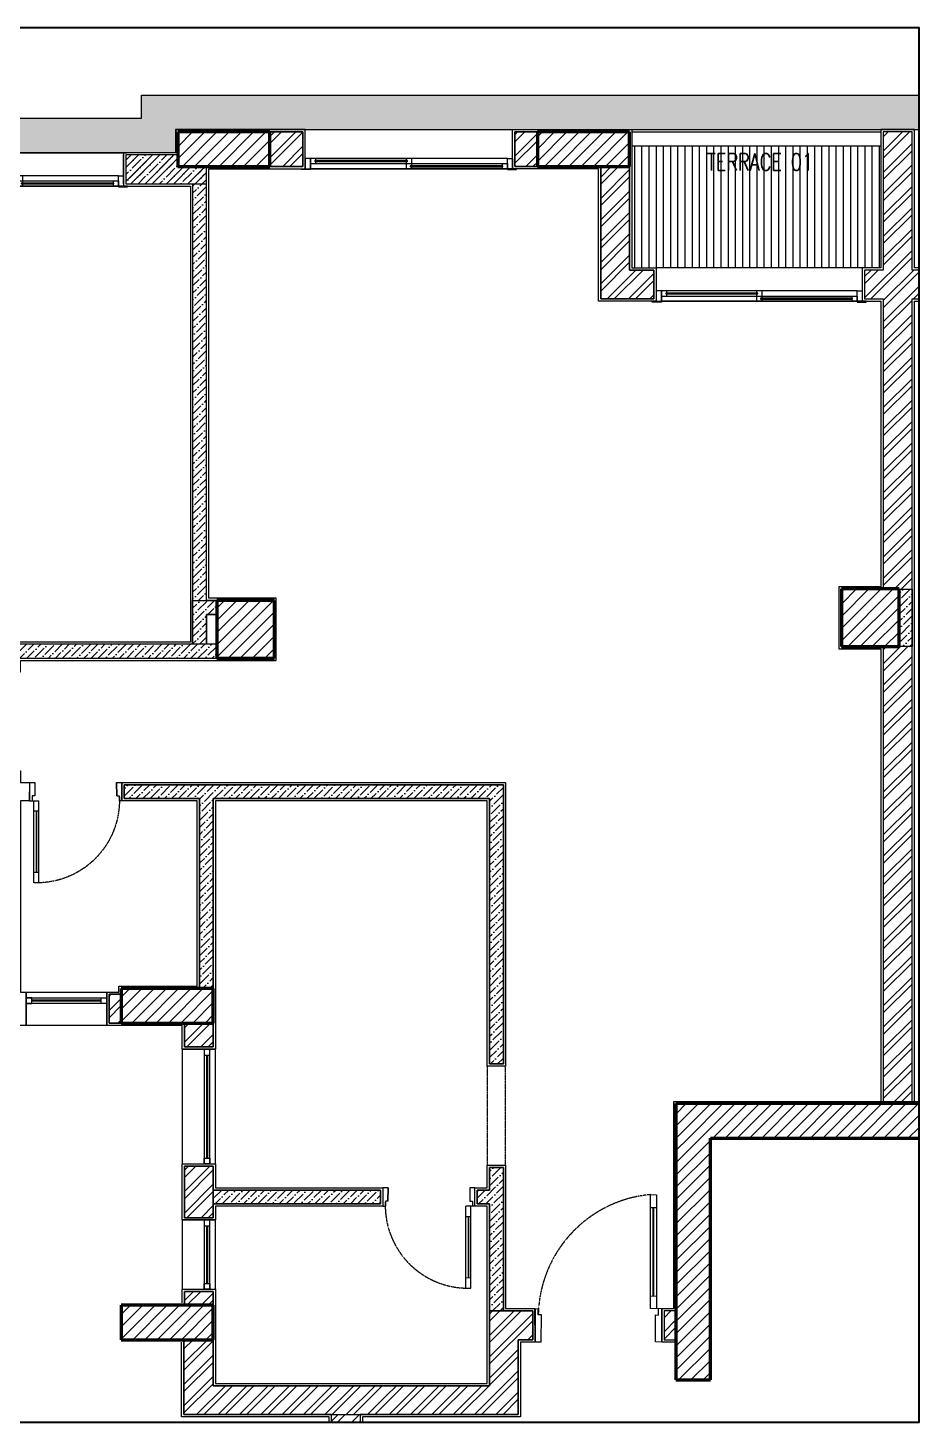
# Model space of a CAD drawing. Header units: metres. Extents: x 0 to 104350, y 982 to 43174.
# Drawn here: x 11991 to 19731, y 31065 to 43174 of the extents above; entities that cross this region are included whole.
import ezdxf
from ezdxf.xclip import XClip

# ---------------------------------------------------------------- set-up
doc = ezdxf.new("R2010")
doc.units = ezdxf.units.M
doc.header["$XCLIPFRAME"] = 2
doc.linetypes.add('DASHED2', pattern=[0.375, 0.25, -0.125])
doc.layers.get('0').update_dxf_attribs({"lineweight": 30})
for name, color, linetype, lineweight in [('A-ANNO-HATCH', 9, 'Continuous', 9), ('A-CLNG-GRID', 2, 'Continuous', 5), ('A-DOOR', 1, 'Continuous', 5), ('A-DOOR-FRAM', 1, 'Continuous', 0), ('A-ELEV-BACK', 1, 'Continuous', 0), ('A-FLOR-OVHD', 1, 'DASHED2', 0), ('A-ROOM-NMBR', 1, 'Continuous', 0), ('A-WALL', 3, 'Continuous', 18), ('A-WINDOW', 10, 'Continuous', 5), ('G-ANNO-HATCH', 8, 'Continuous', 0), ('HATCH', 8, 'Continuous', 0), ('S-COLS', 52, 'Continuous', 9)]:
    doc.layers.add(name, color=color, linetype=linetype, lineweight=lineweight)
doc.styles.add('$2$08-M-BLDG-1_50', font='romans.shx', dxfattribs={"width": 0.75, "height": 150})
pattern_1 = [(45, (-188201.82, 51839.08), (-92.807765, 92.807765), []), (45, (-188139.95, 51839.08), (-92.807765, 92.807765), [])]
pattern_2 = [(45, (-188201.82, 51839.084), (23.201941, 85.073785), [109.375, -21.875, 0, -21.875])]
pattern_3 = [(45, (116748.97, -54336.016), (-53.033, 53.033), [])]

# ---------------------------------------------------------------- blocks, each defined once
blk = doc.blocks.new('*U119')
for p, q in [((-5314, 135751), (-5249, 135754)), ((-5251, 134853), (-5299, 135751)), ((-5201, 134855), (-5249, 135754)), ((-5244, 135654), (-5294, 135652)), ((-5271, 135653), (-5234, 134955)), ((-5266, 135653), (-5229, 134955)), ((-5207, 134957), (-5257, 134954)), ((-5201, 134855), (-5251, 134853))]:
    blk.add_line(p, q)
at = {"linetype": 'DASHED2'}
blk.add_arc((-5342, 135819), 974, 278.2926, 1.8703, dxfattribs=at)
at = {"layer": 'A-DOOR-FRAM'}
for p, q in [((-5353, 136013), (-5303, 136015)), ((-5339, 135749), (-5353, 136013)), ((-4404, 136063), (-4355, 136066)), ((-4355, 136066), (-4340, 135803)), ((-5339, 135749), (-5314, 135751)), ((-4340, 135803), (-4365, 135801))]:
    blk.add_line(p, q, dxfattribs=at)
for points in [[(-5303, 136015), (-5292, 135802), (-5317, 135801), (-5314, 135751)], [(-4404, 136063), (-4393, 135850), (-4368, 135851), (-4365, 135801)]]:
    blk.add_lwpolyline(points, dxfattribs=at)
blk = doc.blocks.new('*U138')
for p, q in [((-0.235, 0.09), (1.473, 0.09)), ((-0.235, 0.045), (-0.235, 0.09)), ((1.473, 0.045), (-0.235, 0.045)), ((1.473, 0.045), (-0.235, 0.045)), ((-0.235, 0.045), (-0.235, 0)), ((-0.235, 0), (1.473, 0)), ((-0.19, 0.045), (-0.19, 0.026)), ((-0.19, 0.018), (-0.19, 0)), ((0.597, 0.09), (0.597, 0.026)), ((0.597, 0.018), (0.597, 0)), ((0.642, 0.09), (0.642, 0.071)), ((0.642, 0.063), (0.642, 0)), ((1.428, 0.09), (1.428, 0.071)), ((1.428, 0.063), (1.428, 0.045)), ((1.473, 0.09), (1.473, 0.045)), ((1.473, 0), (1.473, 0.045))]:
    blk.add_line(p, q)
for points in [[(-0.315, 0), (-0.235, 0), (-0.235, -0.007), (-0.315, -0.007)], [(-0.235, 0.09), (-0.28, 0.09), (-0.28, 0), (-0.235, 0)], [(-0.235, 0.09), (1.473, 0.09), (1.473, 0), (-0.235, 0)], [(-0.196, 0.026), (0.609, 0.026), (0.609, 0.018), (-0.196, 0.018)], [(0.63, 0.071), (1.434, 0.071), (1.434, 0.063), (0.63, 0.063)], [(1.473, 0.09), (1.518, 0.09), (1.518, 0), (1.473, 0)], [(1.553, 0), (1.473, 0), (1.473, -0.007), (1.553, -0.007)]]:
    blk.add_lwpolyline(points, close=True)
blk = doc.blocks.new('*U139')
for p, q in [((-5317, 135773), (-5382, 135770)), ((-5339, 134971), (-5382, 135770)), ((-5289, 134974), (-5332, 135773)), ((-5377, 135670), (-5327, 135673)), ((-5354, 135671), (-5322, 135073)), ((-5349, 135671), (-5317, 135074)), ((-5345, 135072), (-5295, 135075)), ((-5339, 134971), (-5289, 134974))]:
    blk.add_line(p, q)
at = {"linetype": 'DASHED2'}
blk.add_arc((-5362, 135777), 807, 179.9493, 271.6029, dxfattribs=at)
at = {"layer": 'A-DOOR-FRAM'}
for p, q in [((-5302, 135954), (-5352, 135952)), ((-5292, 135775), (-5302, 135954)), ((-5292, 135775), (-5317, 135773))]:
    blk.add_line(p, q, dxfattribs=at)
for points in [[(-6144, 135779), (-6150, 135909), (-6200, 135906), (-6191, 135727), (-6166, 135728)], [(-6150, 135909), (-6144, 135779), (-6168, 135778), (-6166, 135728)], [(-5352, 135952), (-5345, 135822), (-5320, 135823), (-5317, 135773)]]:
    blk.add_lwpolyline(points, dxfattribs=at)
blk = doc.blocks.new('*U120')
for p, q in [((-5317, 135773), (-5382, 135770)), ((-5339, 134971), (-5382, 135770)), ((-5289, 134974), (-5332, 135773)), ((-5377, 135670), (-5327, 135673)), ((-5354, 135671), (-5322, 135073)), ((-5349, 135671), (-5317, 135074)), ((-5345, 135072), (-5295, 135075)), ((-5339, 134971), (-5289, 134974))]:
    blk.add_line(p, q)
at = {"linetype": 'DASHED2'}
blk.add_arc((-5362, 135777), 807, 179.9493, 271.6029, dxfattribs=at)
at = {"layer": 'A-DOOR-FRAM'}
for p, q in [((-5302, 135954), (-5352, 135952)), ((-5292, 135775), (-5302, 135954)), ((-5292, 135775), (-5317, 135773))]:
    blk.add_line(p, q, dxfattribs=at)
for points in [[(-6144, 135779), (-6150, 135909), (-6200, 135906), (-6191, 135727), (-6166, 135728)], [(-6150, 135909), (-6144, 135779), (-6168, 135778), (-6166, 135728)], [(-5352, 135952), (-5345, 135822), (-5320, 135823), (-5317, 135773)]]:
    blk.add_lwpolyline(points, dxfattribs=at)
blk = doc.blocks.new('*U125')
for p, q in [((-2.079, -0.07), (-1.479, -0.07)), ((-2.079, -0.08), (-1.479, -0.08))]:
    blk.add_line(p, q)
for points in [[(-2.129, 0.14), (-1.429, 0.14), (-1.429, -0.15), (-2.129, -0.15)], [(-2.129, -0.1), (-2.129, -0.05), (-1.429, -0.05), (-1.429, -0.1)], [(-2.129, -0.05), (-2.079, -0.05), (-2.079, -0.1), (-2.129, -0.1)], [(-1.429, -0.05), (-1.479, -0.05), (-1.479, -0.1), (-1.429, -0.1)]]:
    blk.add_lwpolyline(points, close=True)
blk = doc.blocks.new('*U136')
for p, q in [((-1.887, -0.07), (-1.387, -0.07)), ((-1.887, -0.08), (-1.387, -0.08))]:
    blk.add_line(p, q)
for points in [[(-1.937, 0.14), (-1.337, 0.14), (-1.337, -0.15), (-1.937, -0.15)], [(-1.937, -0.1), (-1.937, -0.05), (-1.337, -0.05), (-1.337, -0.1)], [(-1.937, -0.05), (-1.887, -0.05), (-1.887, -0.1), (-1.937, -0.1)], [(-1.337, -0.05), (-1.387, -0.05), (-1.387, -0.1), (-1.337, -0.1)]]:
    blk.add_lwpolyline(points, close=True)
blk = doc.blocks.new('*U140')
for p, q in [((-0.235, 0.09), (1.464, 0.09)), ((-0.235, 0.045), (-0.235, 0.09)), ((1.464, 0.045), (-0.235, 0.045)), ((1.464, 0.045), (-0.235, 0.045)), ((-0.235, 0.045), (-0.235, 0)), ((-0.235, 0), (1.464, 0)), ((-0.19, 0.045), (-0.19, 0.026)), ((-0.19, 0.018), (-0.19, 0)), ((0.593, 0.09), (0.593, 0.026)), ((0.593, 0.018), (0.593, 0)), ((0.638, 0.09), (0.638, 0.071)), ((0.638, 0.063), (0.638, 0)), ((1.419, 0.09), (1.419, 0.071)), ((1.419, 0.063), (1.419, 0.045)), ((1.464, 0.09), (1.464, 0.045)), ((1.464, 0), (1.464, 0.045))]:
    blk.add_line(p, q)
for points in [[(-0.315, 0), (-0.235, 0), (-0.235, -0.007), (-0.315, -0.007)], [(-0.235, 0.09), (-0.28, 0.09), (-0.28, 0), (-0.235, 0)], [(-0.235, 0.09), (1.464, 0.09), (1.464, 0), (-0.235, 0)], [(-0.196, 0.026), (0.605, 0.026), (0.605, 0.018), (-0.196, 0.018)], [(0.626, 0.071), (1.425, 0.071), (1.425, 0.063), (0.626, 0.063)], [(1.464, 0.09), (1.509, 0.09), (1.509, 0), (1.464, 0)], [(1.544, 0), (1.464, 0), (1.464, -0.007), (1.544, -0.007)]]:
    blk.add_lwpolyline(points, close=True)
blk = doc.blocks.new('*U124')
for p, q in [((-0.235, 0.09), (1.475, 0.09)), ((-0.235, 0.045), (-0.235, 0.09)), ((1.475, 0.045), (-0.235, 0.045)), ((1.475, 0.045), (-0.235, 0.045)), ((-0.235, 0.045), (-0.235, 0)), ((-0.235, 0), (1.475, 0)), ((-0.19, 0.045), (-0.19, 0.026)), ((-0.19, 0.018), (-0.19, 0)), ((0.598, 0.09), (0.598, 0.026)), ((0.598, 0.018), (0.598, 0)), ((0.643, 0.09), (0.643, 0.071)), ((0.643, 0.063), (0.643, 0)), ((1.43, 0.09), (1.43, 0.071)), ((1.43, 0.063), (1.43, 0.045)), ((1.475, 0.09), (1.475, 0.045)), ((1.475, 0), (1.475, 0.045))]:
    blk.add_line(p, q)
for points in [[(-0.315, 0), (-0.235, 0), (-0.235, -0.007), (-0.315, -0.007)], [(-0.235, 0.09), (-0.28, 0.09), (-0.28, 0), (-0.235, 0)], [(-0.235, 0.09), (1.475, 0.09), (1.475, 0), (-0.235, 0)], [(-0.196, 0.026), (0.61, 0.026), (0.61, 0.018), (-0.196, 0.018)], [(0.632, 0.071), (1.436, 0.071), (1.436, 0.063), (0.632, 0.063)], [(1.475, 0.09), (1.52, 0.09), (1.52, 0), (1.475, 0)], [(1.555, 0), (1.475, 0), (1.475, -0.007), (1.555, -0.007)]]:
    blk.add_lwpolyline(points, close=True)
blk = doc.blocks.new('hjnhgfhgn')
at = {"layer": 'A-FLOR-OVHD'}
blk.add_lwpolyline([(102065, -9449), (106681, -9449), (106681, -9249), (119821, -9249), (119821, -9449), (124433, -9449), (124433, -9749), (119521, -9749), (119521, -9549), (118379, -9550), (118379, -9549), (116503, -9549), (116503, -9550), (110625, -9550), (110625, -9549), (107857, -9549), (107857, -9549), (106977, -9549), (106977, -9749), (102065, -9749)], close=True, dxfattribs=at)
blk = doc.blocks.new('B GF')
at = {"layer": 'A-ANNO-HATCH', "true_color": 0x939598}
h = blk.add_hatch(dxfattribs=at)
h.set_pattern_fill('AR-CONC', color=252, scale=50)
h.set_pattern_definition([(50, (0, -9699.07), (358.6301, -31.37607), [37.5, -412.5]), (355, (0, -9699.07), (-69.3757, 376.0961), [30, -330]), (100.45144, (29.9, -9701.7), (289.2544, 344.72), [31.8701, -350.57106]), (46.1842, (0, -9599.07), (533.6207, -82.7596), [56.25, -618.75]), (96.63564, (44.47, -9605.96), (467.331, 487.0593), [47.8052, -525.8569]), (351.18416, (0, -9599.07), (467.331, 487.0593), [45, -495]), (21, (50, -9624.07), (298.45353, -201.30945), [37.5, -412.5]), (326, (50, -9624.07), (121.6577, 362.575), [30, -330]), (71.45144, (74.87, -9640.84), (420.1112, 161.2656), [31.8701, -350.57106]), (37.5, (0, -9699.07), (6.07993, 166.44693), [0, -326, 0, -335, 0, -331.25]), (7.5, (0, -9699.07), (131.53477, 197.20586), [0, -191, 0, -318.5, 0, -126.25]), (327.5, (-111.5, -9699.07), (266.91122, -11.27744), [0, -125, 0, -390, 0, -517.5]), (317.5, (-161.5, -9699.07), (291.5931, 50.0525), [0, -162.5, 0, -259, 0, -367.5])])
h.paths.add_polyline_path([(161718, -9549), (161712, -9248), (163283, -9248), (163290, -9549)])
h.paths.add_polyline_path([(169560, -9749), (169560, -9449), (167070, -9449), (167070, -9249), (153929, -9249), (153931, -9449), (151438, -9449), (151436, -9749), (154230, -9749), (154230, -9549), (166691, -9549), (166691, -9749), (171671, -9749), (171671, -9749)])
at = {"layer": 'A-ELEV-BACK'}
blk.add_lwpolyline([(171671, -9449), (171671, -9749), (166691, -9749), (166691, -9549), (154230, -9549), (154230, -9749), (151436, -9749), (151436, -9449), (153930, -9449), (153930, -9249), (167070, -9249), (167070, -9449)], close=True, dxfattribs=at)
blk = doc.blocks.new('*U137')
for p, q in [((-1.969, -0.07), (-1.074, -0.07)), ((-1.969, -0.08), (-1.074, -0.08))]:
    blk.add_line(p, q)
for points in [[(-2.019, 0.14), (-1.024, 0.14), (-1.024, -0.15), (-2.019, -0.15)], [(-2.019, -0.1), (-2.019, -0.05), (-1.024, -0.05), (-1.024, -0.1)], [(-2.019, -0.05), (-1.969, -0.05), (-1.969, -0.1), (-2.019, -0.1)], [(-1.024, -0.05), (-1.074, -0.05), (-1.074, -0.1), (-1.024, -0.1)]]:
    blk.add_lwpolyline(points, close=True)
blk = doc.blocks.new('M_Concrete-Rectangular-Column - C4-300_800-556694-0-6-4th floor columns')
at = {"layer": 'S-COLS'}
h = blk.add_hatch(dxfattribs=at)
h.set_pattern_fill('FP_2', color=256, style=0, pattern_type=2)
h.set_pattern_definition([(315, (-13.9, -3.564), (0.053033, 0.053033), [])])
h.paths.add_polyline_path([(-0.15, -0.4), (0.15, -0.4), (0.15, 0.4), (-0.15, 0.4)])
at = {"layer": 'S-COLS', "lineweight": 50}
for p, q in [((0.15, 0.4), (-0.15, 0.4)), ((-0.15, 0.4), (-0.15, -0.4)), ((0.15, -0.4), (0.15, 0.4)), ((-0.15, -0.4), (0.15, -0.4))]:
    blk.add_line(p, q, dxfattribs=at)
blk = doc.blocks.new('M_Concrete-Rectangular-Column - C9-500_500-V1-0-6-4th floor columns')
at = {"layer": 'S-COLS'}
h = blk.add_hatch(dxfattribs=at)
h.set_pattern_fill('FP_4', color=256, style=0, pattern_type=2)
h.set_pattern_definition([(135, (9.83, 1.074), (-0.053033, -0.053033), [])])
h.paths.add_polyline_path([(0.25, 0.25), (-0.25, 0.25), (-0.25, -0.25), (0.25, -0.25)])
at = {"layer": 'S-COLS', "lineweight": 50}
for p, q in [((0.25, 0.25), (-0.25, 0.25)), ((-0.25, 0.25), (-0.25, -0.25)), ((0.25, -0.25), (0.25, 0.25)), ((-0.25, -0.25), (0.25, -0.25))]:
    blk.add_line(p, q, dxfattribs=at)
blk = doc.blocks.new('M_Concrete-Rectangular-Column - C9-500_500-V2-0-6-4th floor columns')
at = {"layer": 'S-COLS'}
h = blk.add_hatch(dxfattribs=at)
h.set_pattern_fill('FP_5', color=256, style=0, pattern_type=2)
h.set_pattern_definition([(315, (-9.73, -6.498), (0.053033, 0.053033), [])])
h.paths.add_polyline_path([(-0.25, -0.25), (0.25, -0.25), (0.25, 0.25), (-0.25, 0.25)])
at = {"layer": 'S-COLS', "lineweight": 50}
for p, q in [((0.25, 0.25), (-0.25, 0.25)), ((-0.25, 0.25), (-0.25, -0.25)), ((0.25, -0.25), (0.25, 0.25)), ((-0.25, -0.25), (0.25, -0.25))]:
    blk.add_line(p, q, dxfattribs=at)
blk = doc.blocks.new('Typical')
at = {"layer": 'S-COLS'}
h = blk.add_hatch(dxfattribs=at)
h.set_pattern_fill('FP_1', color=256, scale=1000, style=0, pattern_type=2)
h.set_pattern_definition(pattern_3)
h.paths.add_polyline_path([(110461, -40586), (110461, -40286), (109661, -40286), (109661, -40586), (110001, -40586)])
h = blk.add_hatch(dxfattribs=at)
h.set_pattern_fill('FP_1', color=256, scale=1000, style=0, pattern_type=2)
h.set_pattern_definition(pattern_3)
h.paths.add_polyline_path([(109661, -48026), (109970, -48026), (109970, -47726), (109170, -47726), (109170, -48026)])
h = blk.add_hatch(dxfattribs=at)
h.set_pattern_fill('FP_1', color=256, scale=1000, style=0, pattern_type=2)
h.set_pattern_definition(pattern_3)
h.paths.add_polyline_path([(113988, -49026), (117538, -49026), (117538, -48726), (113988, -48726)])
h = blk.add_hatch(dxfattribs=at)
h.set_pattern_fill('FP_1', color=256, scale=1000, style=0, pattern_type=2)
h.set_pattern_definition(pattern_3)
h.paths.add_polyline_path([(114288, -51126), (114288, -49026), (113988, -49026), (113988, -51126)])
h = blk.add_hatch(dxfattribs=at)
h.set_pattern_fill('FP_1', color=256, scale=1000, style=0, pattern_type=2)
h.set_pattern_definition(pattern_3)
h.paths.add_polyline_path([(109970, -50776), (109970, -50476), (109170, -50476), (109170, -50776)])
at = {"layer": 'S-COLS', "lineweight": 50}
for p, q in [((110461, -40286), (109661, -40286)), ((109661, -40286), (109661, -40586)), ((110461, -40586), (110461, -40286)), ((109661, -40586), (110461, -40586)), ((109970, -47726), (109170, -47726)), ((109170, -47726), (109170, -48026)), ((109970, -48026), (109970, -47726)), ((109170, -48026), (109970, -48026)), ((117838, -48726), (113988, -48726)), ((113988, -48726), (113988, -51126)), ((114288, -49026), (117538, -49026)), ((114288, -51126), (114288, -49026)), ((109970, -50476), (109170, -50476)), ((109170, -50476), (109170, -50776)), ((109970, -50776), (109970, -50476)), ((109170, -50776), (109970, -50776)), ((113988, -51126), (114288, -51126))]:
    blk.add_line(p, q, dxfattribs=at)
at = {"layer": 'S-COLS'}
for name, p, xscale, yscale, zscale, rotation in [('M_Concrete-Rectangular-Column - C4-300_800-556694-0-6-4th floor columns', (113185, -40436), 1000, 1000, 1000, 90), ('M_Concrete-Rectangular-Column - C9-500_500-V1-0-6-4th floor columns', (115675, -44506), 1000, 1000, 1000, 270), ('M_Concrete-Rectangular-Column - C9-500_500-V2-0-6-4th floor columns', (110251, -44606), 1000.000000000001, 1000.000000000001, 1000.000000000001, 90)]:
    blk.add_blockref(name, p, dxfattribs=dict(at, xscale=xscale, yscale=yscale, zscale=zscale, rotation=rotation))

msp = doc.modelspace()

# ---------------------------------------------------------------- hatches: boundary and pattern name
at = {"layer": 'G-ANNO-HATCH'}
h = msp.add_hatch(dxfattribs=at)
h.set_pattern_fill('ANSI32', color=256, scale=350)
h.set_pattern_definition(pattern_1)
h.paths.add_polyline_path([(13542.053, 41970.237), (13296.46, 41970.237), (13296.46, 42270.236), (13292.053, 42270.236), (13292.053, 42070.236), (12842.549, 42070.236), (12842.549, 41820.236), (13422.053, 41820.236), (13542.053, 41820.236)])
h = msp.add_hatch(dxfattribs=at)
h.set_pattern_fill('ANSI36', color=256, scale=350)
h.set_pattern_definition(pattern_2)
h.paths.add_polyline_path([(13296.46, 41970.237), (13296.46, 42270.236), (13292.053, 42270.236), (13292.053, 42070.236), (12842.549, 42070.236), (12842.549, 41820.236), (13422.053, 41820.236), (13422.053, 38200.237), (13542.053, 38200.237), (13542.053, 41970.237)])
h = msp.add_hatch(dxfattribs=at)
h.set_pattern_fill('ANSI32', color=256, scale=350)
h.set_pattern_definition([(45, (-189872.36, 52093.86), (-92.807765, 92.807765), []), (45, (-189810.49, 52093.86), (-92.807765, 92.807765), [])])
h.paths.add_polyline_path([(14096.46, 42270.237), (14380.145, 42270.237), (14380.145, 41970.238), (14096.46, 41970.238)])
h = msp.add_hatch(dxfattribs=at)
h.set_pattern_fill('ANSI32', color=256, scale=350)
h.set_pattern_definition(pattern_1)
h.paths.add_polyline_path([(16415.845, 42270.236), (16220.145, 42270.236), (16220.145, 41970.237), (16415.845, 41970.237)])
h = msp.add_hatch(dxfattribs=at)
h.set_pattern_fill('ANSI32', color=256, scale=350)
h.set_pattern_definition(pattern_1)
h.paths.add_polyline_path([(19730.625, 40820.236), (19730.625, 41070.236), (19669.424, 41070.236), (19669.424, 42270.236), (19419.424, 42270.236), (19419.424, 41070.236), (19257.137, 41070.236), (19257.137, 40820.236), (19419.424, 40820.236), (19419.424, 38300.236), (19669.424, 38300.236), (19669.424, 40820.236)])
h = msp.add_hatch(dxfattribs=at)
h.set_pattern_fill('ANSI31', color=256, scale=500, angle=45)
h.set_pattern_definition([(90, (-128426.07, -14137.7), (-62.5, 0), [])])
h.paths.add_polyline_path([(17235.845, 41090.236), (17235.845, 42150.236), (19399.424, 42150.236), (19399.424, 41090.236)])
h = msp.add_hatch(dxfattribs=at)
h.set_pattern_fill('ANSI32', color=256, scale=350)
h.set_pattern_definition(pattern_1)
h.paths.add_polyline_path([(17428.132, 41070.236), (17215.845, 41070.236), (17215.845, 41970.236), (16965.845, 41970.236), (16965.845, 40820.236), (17428.132, 40820.236)])
h = msp.add_hatch(dxfattribs=at)
h.set_pattern_fill('ANSI36', color=256, scale=350)
h.set_pattern_definition([(45, (-181134.03, 55301.66), (23.201941, 85.073785), [109.375, -21.875, 0, -21.875])])
h.paths.add_polyline_path([(19555.912, 38300.236), (19669.424, 38300.236), (19669.424, 37800.236), (19555.912, 37800.236)])
h = msp.add_hatch(dxfattribs=at)
h.set_pattern_fill('ANSI36', color=256, scale=350)
h.set_pattern_definition([(45, (-187562.7, 51719.63), (23.201941, 85.073785), [109.375, -21.875, 0, -21.875])])
h.paths.add_polyline_path([(13627.954, 38080.244), (13542.053, 38080.244), (13542.053, 37820.244), (13422.053, 37820.244), (13422.053, 38200.237), (13627.954, 38200.237)])
h = msp.add_hatch(dxfattribs=at)
h.set_pattern_fill('ANSI36', color=256, scale=350)
h.set_pattern_definition(pattern_2)
h.paths.add_polyline_path([(13627.954, 37820.236), (10861.72, 37820.236), (10861.72, 37700.236), (11786.662, 37700.236), (11786.662, 37600.236), (11906.662, 37600.236), (11906.662, 37700.236), (13627.954, 37700.236)])
h = msp.add_hatch(dxfattribs=at)
h.set_pattern_fill('ANSI32', color=256, scale=350)
h.set_pattern_definition(pattern_1)
h.paths.add_polyline_path([(19669.424, 37800.236), (19419.424, 37800.236), (19419.424, 33830.235), (19669.424, 33830.235)])
h = msp.add_hatch(dxfattribs=at)
h.set_pattern_fill('ANSI36', color=256, scale=350)
h.set_pattern_definition(pattern_2)
h.paths.add_polyline_path([(16120.156, 36600.236), (12826.662, 36600.236), (12826.663, 36480.237), (13481.024, 36480.238), (13481.026, 34830.236), (13601.027, 34830.236), (13601.024, 36480.238), (16000.156, 36480.24), (16000.156, 34177.264), (16120.156, 34177.264)])
h = msp.add_hatch(dxfattribs=at)
h.set_pattern_fill('ANSI32', color=256, scale=350)
h.set_pattern_definition(pattern_1)
h.paths.add_polyline_path([(12801.026, 34780.236), (12696.632, 34780.236), (12696.632, 34530.236), (12801.026, 34530.236)])
h = msp.add_hatch(dxfattribs=at)
h.set_pattern_fill('ANSI32', color=256, scale=350)
h.set_pattern_definition(pattern_1)
h.paths.add_polyline_path([(13350.974, 34322.856), (13601.08, 34322.856), (13601.139, 34530.236), (13351.026, 34530.236)])
h = msp.add_hatch(dxfattribs=at)
h.set_pattern_fill('ANSI32', color=256, scale=350)
h.set_pattern_definition(pattern_1)
h.paths.add_polyline_path([(13601.054, 33287.619), (13350.999, 33287.619), (13351.004, 32840.237), (13601.049, 32840.237)])
h = msp.add_hatch(dxfattribs=at)
h.set_pattern_fill('ANSI36', color=256, scale=350)
h.set_pattern_definition(pattern_2)
h.paths.add_polyline_path([(16120.156, 33277.264), (16000.156, 33277.264), (16000.156, 33080.236), (15893.868, 33080.236), (15893.868, 32960.236), (16000.156, 32960.236), (16000.156, 32030.236), (16120.156, 32030.236)])
h = msp.add_hatch(dxfattribs=at)
h.set_pattern_fill('ANSI36', color=256, scale=350)
h.set_pattern_definition(pattern_2)
h.paths.add_polyline_path([(15053.87, 33080.237), (13601.076, 33080.238), (13601.072, 32960.238), (15053.87, 32960.237)])
h = msp.add_hatch(dxfattribs=at)
h.set_pattern_fill('ANSI32', color=256, scale=350)
h.set_pattern_definition([(45, (-188201.82, 51079.08), (-92.807765, 92.807765), []), (45, (-188139.95, 51079.08), (-92.807765, 92.807765), [])])
h.paths.add_polyline_path([(13601.058, 32200.237), (13351.01, 32200.237), (13351.004, 32080.236), (13601.049, 32080.236)])
h = msp.add_hatch(dxfattribs=at)
h.set_pattern_fill('ANSI32', color=256, scale=350)
h.set_pattern_definition(pattern_1)
h.paths.add_polyline_path([(16375.301, 32030.236), (16120.156, 32030.236), (16000.156, 32030.236), (16000.156, 31380.236), (15101.026, 31380.236), (15101.026, 31130.236), (16250.156, 31130.236), (16250.156, 31780.236), (16375.301, 31780.236)])
h = msp.add_hatch(dxfattribs=at)
h.set_pattern_fill('ANSI32', color=256, scale=350)
h.set_pattern_definition(pattern_1)
h.paths.add_polyline_path([(17619.429, 32030.236), (17515.301, 32030.236), (17515.301, 31780.236), (17619.429, 31780.236)])
h = msp.add_hatch(dxfattribs=at)
h.set_pattern_fill('ANSI32', color=256, scale=350)
h.set_pattern_definition(pattern_1)
h.paths.add_polyline_path([(13346.62, 31130.236), (15101.026, 31130.236), (15101.026, 31380.236), (13600.997, 31380.236), (13601.015, 31780.236), (13346.62, 31780.236)])
h = msp.add_hatch(dxfattribs=at)
h.set_pattern_fill('ANSI32', color=256, scale=350)
h.set_pattern_definition([(45, (-186595.13, 51475.01), (-92.807765, 92.807765), []), (45, (-186533.26, 51475.01), (-92.807765, 92.807765), [])])
h.paths.add_polyline_path([(14626.62, 31064.661), (14876.62, 31064.661), (14876.62, 31130.236), (14626.62, 31130.236)])

# ---------------------------------------------------------------- linework, layer by layer
msp.add_lwpolyline([(3402.514, 31064.661), (19730.625, 31064.661), (19730.625, 43174.113), (3402.514, 43174.113)], close=True)
at = {"layer": 'A-CLNG-GRID'}
for p, q in [((15980.156, 33100.236), (15980.156, 33297.264)), ((15980.156, 33297.264), (16140.156, 33297.264)), ((16140.156, 33297.264), (16140.156, 32050.236)), ((15873.868, 32940.236), (15873.868, 33100.236)), ((15873.868, 33100.236), (15980.156, 33100.236)), ((15980.156, 32940.236), (15873.868, 32940.236)), ((15980.156, 31400.236), (15980.156, 32940.236)), ((13331.026, 32100.236), (13331.026, 32220.237)), ((13331.026, 32220.237), (13621.026, 32220.237)), ((13621.026, 32220.237), (13621.026, 31400.236)), ((16140.156, 32050.236), (16395.301, 32050.236)), ((16395.301, 32050.236), (16395.301, 31760.236)), ((13326.62, 31110.236), (13326.62, 31760.236)), ((16395.301, 31760.236), (16270.156, 31760.236)), ((16270.156, 31760.236), (16270.156, 31110.236)), ((13621.026, 31400.236), (15980.156, 31400.236)), ((13616.62, 31110.236), (13326.62, 31110.236)), ((14606.62, 31110.236), (13616.62, 31110.236)), ((14606.62, 31064.661), (14606.62, 31110.236)), ((16270.156, 31110.236), (14896.62, 31110.236)), ((14896.62, 31110.236), (14896.62, 31064.661))]:
    msp.add_line(p, q, dxfattribs=at)
for points in [[(10841.72, 37680.236), (11766.662, 37680.236), (11766.662, 37580.236), (11926.662, 37580.236), (11926.662, 37680.236), (13542.053, 37680.236), (14147.954, 37680.245), (14147.954, 38220.244), (13562.053, 38220.244), (13562.053, 41950.237), (14400.145, 41950.238), (14400.145, 42290.237), (13272.053, 42290.236), (13272.053, 42090.236), (12822.549, 42090.236), (12822.549, 41800.236), (13402.053, 41800.236), (13402.053, 37840.236), (10841.72, 37840.236)], [(16200.145, 42290.236), (17235.845, 42290.236), (17235.845, 41090.236), (17448.132, 41090.236), (17448.132, 40800.236), (16945.845, 40800.236), (16945.845, 41950.237), (16200.145, 41950.237)], [(11976.632, 34800.236), (11976.632, 34510.236), (11218.448, 34510.236), (11218.448, 34800.211), (11766.662, 34800.223), (11766.662, 36460.236), (10281.027, 36460.236), (10281.027, 36620.236), (11766.662, 36620.236), (11766.662, 36720.236), (11926.662, 36720.236), (11926.662, 36620.236), (12006.662, 36620.236), (12006.663, 36460.236), (11926.663, 36460.236), (11926.664, 34800.236)], [(12676.632, 34800.236), (12781.026, 34800.236), (12781.026, 34850.236), (13461.026, 34850.236), (13461.024, 36460.238), (12806.663, 36460.237), (12806.662, 36620.236), (16140.156, 36620.236), (16140.156, 34157.264), (15980.156, 34157.264), (15980.156, 36460.24), (13621.024, 36460.238), (13621.027, 34302.856), (13331.026, 34302.856), (13331.026, 34510.236), (12676.632, 34510.236)], [(13621.026, 32820.237), (13331.026, 32820.237), (13331.026, 33307.619), (13621.026, 33307.619), (13621.026, 33100.238), (15073.87, 33100.237), (15073.87, 32940.237), (13621.026, 32940.238)]]:
    msp.add_lwpolyline(points, close=True, dxfattribs=at)
for points in [[(19730.625, 41090.236), (19689.424, 41090.236), (19689.424, 42290.236), (19399.424, 42290.236), (19399.424, 41090.236), (19237.137, 41090.236), (19237.137, 40800.236), (19399.424, 40800.236), (19399.424, 38320.236), (19033.831, 38320.236), (19033.831, 37780.236), (19399.424, 37780.236), (19399.424, 33830.235)], [(19689.424, 33830.235), (19689.424, 40800.236), (19730.625, 40800.236)], [(17619.429, 31760.236), (17495.301, 31760.236), (17495.301, 32050.236), (17599.429, 32050.236), (17599.221, 33850.235), (19730.625, 33850.235)]]:
    msp.add_lwpolyline(points, dxfattribs=at)
at = {"layer": 'A-FLOR-OVHD'}
msp.add_lwpolyline([(16140.156, 34157.264), (15980.156, 34157.264), (15980.156, 33297.264), (16140.156, 33297.264)], close=True, dxfattribs=at)
at = {"layer": 'A-WALL'}
for p, q in [((16000.156, 33080.236), (16000.156, 33277.264)), ((16000.156, 33277.264), (16120.156, 33277.264)), ((16120.156, 33277.264), (16120.156, 32030.236)), ((15893.868, 32960.236), (15893.868, 33080.236)), ((15893.868, 33080.236), (16000.156, 33080.236)), ((16000.156, 32960.236), (15893.868, 32960.236)), ((16000.156, 31380.236), (16000.156, 32960.236)), ((13351.026, 32080.236), (13351.026, 32200.237)), ((13351.026, 32200.237), (13601.026, 32200.237)), ((13601.026, 32200.237), (13601.026, 31380.236)), ((16120.156, 32030.236), (16375.301, 32030.236)), ((16375.301, 32030.236), (16375.301, 31780.236)), ((13346.62, 31130.236), (13346.62, 31780.236)), ((16375.301, 31780.236), (16250.156, 31780.236)), ((16250.156, 31780.236), (16250.156, 31130.236)), ((13601.026, 31380.236), (16000.156, 31380.236)), ((13596.62, 31130.236), (13346.62, 31130.236)), ((14626.62, 31130.236), (13596.62, 31130.236)), ((16250.156, 31130.236), (14876.62, 31130.236)), ((14876.62, 31130.236), (14876.62, 31064.661))]:
    msp.add_line(p, q, dxfattribs=at)
for points in [[(10861.72, 37700.236), (11786.662, 37700.236), (11786.662, 37600.236), (11906.662, 37600.236), (11906.662, 37700.236), (13542.053, 37700.236), (14127.954, 37700.244), (14127.954, 38200.244), (13542.053, 38200.244), (13542.053, 41970.237), (14380.145, 41970.238), (14380.145, 42270.237), (13292.053, 42270.236), (13292.053, 42070.236), (12842.549, 42070.236), (12842.549, 41820.236), (13422.053, 41820.236), (13422.053, 37820.236), (10861.72, 37820.236)], [(16220.145, 42270.236), (17215.845, 42270.236), (17215.845, 41070.236), (17428.132, 41070.236), (17428.132, 40820.236), (16965.845, 40820.236), (16965.845, 41970.237), (16220.145, 41970.237)], [(13542.053, 38080.244), (13627.954, 38080.244), (13627.954, 37820.244), (13542.053, 37820.244)], [(12696.632, 34780.236), (12801.026, 34780.236), (12801.026, 34830.236), (13481.026, 34830.236), (13481.024, 36480.238), (12826.663, 36480.237), (12826.662, 36600.236), (16120.156, 36600.236), (16120.156, 34177.264), (16000.156, 34177.264), (16000.156, 36480.24), (13601.024, 36480.238), (13601.027, 34322.856), (13351.026, 34322.856), (13351.026, 34530.236), (12696.632, 34530.236)], [(13601.026, 32840.237), (13351.026, 32840.237), (13351.026, 33287.619), (13601.026, 33287.619), (13601.026, 33080.238), (15053.87, 33080.237), (15053.87, 32960.237), (13601.026, 32960.238)]]:
    msp.add_lwpolyline(points, close=True, dxfattribs=at)
for points in [[(19730.625, 41070.236), (19669.424, 41070.236), (19669.424, 42270.236), (19419.424, 42270.236), (19419.424, 41070.236), (19257.137, 41070.236), (19257.137, 40820.236), (19419.424, 40820.236), (19419.424, 38300.236), (19053.831, 38300.236), (19053.831, 37800.236), (19419.424, 37800.236), (19419.424, 33830.235)], [(19669.424, 33830.235), (19669.424, 40820.236), (19730.625, 40820.236)], [(17619.429, 32030.236), (17515.301, 32030.236), (17515.301, 31780.236), (17619.429, 31780.236)], [(14626.62, 31064.661), (14626.62, 31130.236)]]:
    msp.add_lwpolyline(points, dxfattribs=at)
at = {"layer": 'A-WINDOW'}
for p, q in [((14087.315, 42290.236), (16587.315, 42290.236)), ((17235.845, 42270.236), (19399.424, 42270.236)), ((17235.845, 42150.236), (19399.424, 42150.236)), ((10546.487, 42090.236), (12846.487, 42090.236))]:
    msp.add_line(p, q, dxfattribs=at)
for points in [[(12822.549, 41820.236), (12822.549, 42070.236)], [(19237.137, 41090.236), (17448.132, 41090.236)]]:
    msp.add_lwpolyline(points, dxfattribs=at)
at = {"layer": 'G-ANNO-HATCH'}
for points in [[(14096.46, 42270.237), (14380.145, 42270.237), (14380.145, 41970.238), (14096.46, 41970.238)], [(19555.912, 38300.236), (19669.424, 38300.236), (19669.424, 37800.236), (19555.912, 37800.236)], [(13627.954, 38080.244), (13542.053, 38080.244), (13542.053, 37820.244), (13422.053, 37820.244), (13422.053, 38200.237), (13627.954, 38200.237)]]:
    msp.add_lwpolyline(points, close=True, dxfattribs=at)
msp.add_lwpolyline([(14626.62, 31064.661), (14626.62, 31130.236), (14876.62, 31130.236), (14876.62, 31064.661)], dxfattribs=at)
at = {"layer": 'HATCH'}
for points in [[(13542.053, 41970.237), (13296.46, 41970.237), (13296.46, 42270.236), (13292.053, 42270.236), (13292.053, 42070.236), (12842.549, 42070.236), (12842.549, 41820.236), (13422.053, 41820.236), (13542.053, 41820.236), (13542.053, 41970.237)], [(13296.46, 41970.237), (13296.46, 42270.236), (13292.053, 42270.236), (13292.053, 42070.236), (12842.549, 42070.236), (12842.549, 41820.236), (13422.053, 41820.236), (13422.053, 38200.237), (13542.053, 38200.237), (13542.053, 41970.237)], [(16940.251, 42270.236), (16220.145, 42270.236), (16220.145, 41970.237), (16415.845, 41970.237), (16415.845, 42270.236)], [(17428.132, 41070.236), (17215.845, 41070.236), (17215.845, 41970.236), (16965.845, 41970.236), (16965.845, 40820.236), (17428.132, 40820.236), (17428.132, 41070.236)], [(13047.391, 37820.236), (10861.72, 37820.236), (10861.72, 37700.236), (11786.662, 37700.236), (11786.662, 37600.236), (11906.662, 37600.236), (11906.662, 37700.236), (13627.954, 37700.236), (13627.954, 37820.236)], [(19669.424, 37800.236), (19419.424, 37800.236), (19419.424, 33830.235), (19669.424, 33830.235), (19669.424, 37800.236)], [(16120.156, 36600.236), (12826.662, 36600.236), (12826.663, 36480.237), (13481.024, 36480.238), (13481.026, 34830.236), (13601.027, 34830.236), (13601.024, 36480.238), (16000.156, 36480.24), (16000.156, 34177.264), (16120.156, 34177.264), (16120.156, 36600.236)], [(12801.026, 34780.236), (12696.632, 34780.236), (12696.632, 34530.236), (12801.026, 34530.236)], [(13351.026, 34322.856), (13601.132, 34322.856), (13601.139, 34530.236), (13351.026, 34530.236)], [(13601.081, 33287.619), (13351.026, 33287.619), (13351.026, 32840.237), (13601.071, 32840.237)], [(16120.156, 33277.264), (16000.156, 33277.264), (16000.156, 33080.236), (15893.868, 33080.236), (15893.868, 32960.236), (16000.156, 32960.236), (16000.156, 32030.236), (16120.156, 32030.236), (16120.156, 33277.264)], [(15053.87, 33080.237), (13601.076, 33080.238), (13601.072, 32960.238), (15053.87, 32960.237), (15053.87, 33080.237)], [(13601.081, 32200.237), (13351.026, 32200.237), (13351.026, 32080.236), (13601.071, 32080.236)], [(17619.429, 32030.236), (17515.301, 32030.236), (17515.301, 31780.236), (17619.429, 31780.236)]]:
    msp.add_lwpolyline(points, close=True, dxfattribs=at)
for points in [[(19730.625, 41070.236), (19669.424, 41070.236), (19669.424, 42270.236), (19419.424, 42270.236), (19419.424, 41070.236), (19257.137, 41070.236), (19257.137, 40820.236), (19419.424, 40820.236), (19419.424, 38300.236), (19669.424, 38300.236), (19669.424, 40820.236), (19730.625, 40820.236)], [(19419.424, 33830.235), (19669.424, 33830.235)], [(15101.026, 31130.236), (16250.156, 31130.236), (16250.156, 31780.236), (16375.301, 31780.236), (16375.301, 32030.236), (16120.156, 32030.236), (16000.156, 32030.236), (16000.156, 31380.236), (15101.026, 31380.236)], [(15101.026, 31380.236), (13600.997, 31380.236), (13601.015, 31780.236), (13346.62, 31780.236), (13346.62, 31130.236), (13596.62, 31130.236), (13596.62, 31130.236), (15101.026, 31130.236)]]:
    msp.add_lwpolyline(points, dxfattribs=at)
at = {"layer": 'HATCH', "color": 4}
for points in [[(19055.912, 38300.236), (19555.912, 38300.236), (19555.912, 37800.236), (19055.912, 37800.236)], [(13632.347, 38200.237), (14132.347, 38200.237), (14132.347, 37700.237), (13632.347, 37700.237)]]:
    msp.add_lwpolyline(points, close=True, dxfattribs=at)

# ---------------------------------------------------------------- block references
ref = msp.add_blockref('Typical', (-96368.841, 82556.63))
XClip(ref).set_block_clipping_path([(99771.3550347491, -51491.9684601382), (116099.4655573423, -39382.5165601852)])
at = {"layer": 'A-DOOR'}
for name, p, xscale, yscale, zscale, rotation in [('*U120', (13736.58, -84307.614), -0.8888888888888629, 0.8888888888888629, 0.888888888888864, 3.052747610388726), ('*U139', (14143.948, -87827.613), 0.8888888888888637, 0.8888888888888637, 0.8888888888888637, 356.9472523896113), ('*U119', (19582.988, 181475.351), 1.100000054100572, 1.100000054100572, 1.100000054100572, 176.9472523896112)]:
    msp.add_blockref(name, p, dxfattribs=dict(at, xscale=xscale, yscale=yscale, zscale=zscale, rotation=rotation))
at = {"layer": 'A-ELEV-BACK', "color": 4}
ref = msp.add_blockref('hjnhgfhgn', (-93704.593, 51839.084), dxfattribs=at)
XClip(ref).set_block_clipping_path([(97107.1068899558, -20774.4229380071), (113435.217412549, -8664.9710380541)])
at = {"layer": 'A-FLOR-OVHD'}
ref = msp.add_blockref('B GF', (-140953.206, 51839.084), dxfattribs=at)
XClip(ref).set_block_clipping_path([(144355.7199953097, -20774.4229380089), (160683.8305179029, -8664.9710380559)])
at = {"layer": 'A-WINDOW', "xscale": -1000.000000000002, "yscale": 1000.000000000002}
for name, p, zscale in [('*U124', (15920.145, 41950.237), 1000.000000000002), ('*U138', (12542.549, 41800.236), 1000), ('*U140', (18957.137, 40800.236), 1000.000000000002)]:
    msp.add_blockref(name, p, dxfattribs=dict(at, zscale=zscale))
at = {"layer": 'A-WINDOW'}
for name, p, xscale, yscale, zscale, rotation in [('*U125', (10547.145, 34650.224), 1000.00000000003, 1000.00000000003, 1000.00000000003, 179.9999999999999), ('*U137', (13471.026, 32283.369), -1000.00000000003, 1000.00000000003, 1000.00000000003, 90), ('*U136', (13471.026, 30882.926), -1000.000000000042, 1000.000000000042, 1000.000000000029, 90)]:
    msp.add_blockref(name, p, dxfattribs=dict(at, xscale=xscale, yscale=yscale, zscale=zscale, rotation=rotation))

# ---------------------------------------------------------------- texts
at = {"layer": 'A-ROOM-NMBR', "lineweight": 0, "insert": (18349.044, 41934.171), "char_height": 150, "width": 1444.80489, "attachment_point": 8, "line_spacing_factor": 0.9, "style": '$2$08-M-BLDG-1_50'}
msp.add_mtext('\\pxt10;TERRACE 01', dxfattribs=at)

doc.saveas('drawing.dxf')
